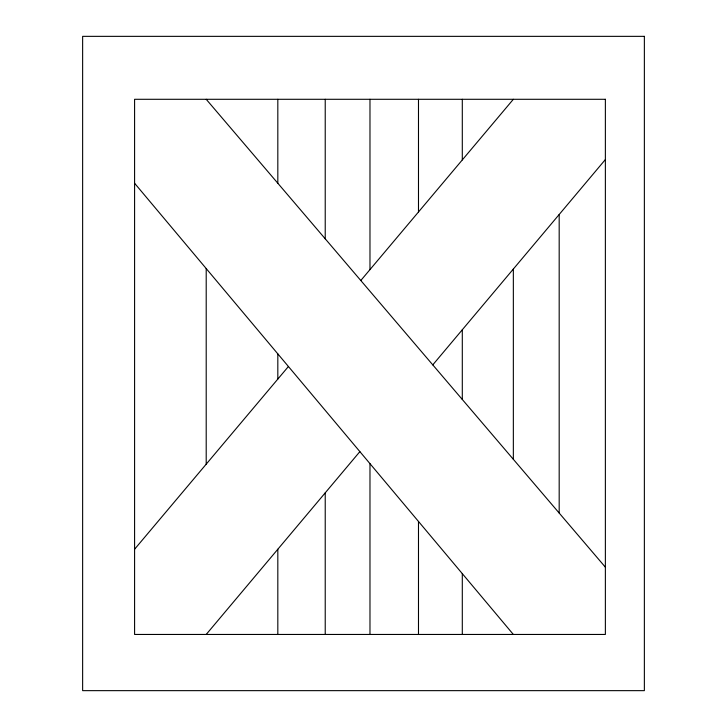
<?xml version="1.0" encoding="UTF-8"?>
<svg xmlns="http://www.w3.org/2000/svg" width="727" height="727" viewBox="0 0 727 727"><rect width="100%" height="100%" fill="white"/><g stroke="black" fill="none" stroke-linecap="round" stroke-linejoin="round"><path stroke-width="1.09" d="M134.586 549.239L288.419 366.499M360.801 280.504L513.344 99.29M206.204 634.453L359.874 451.621M432.783 364.881L605.373 159.549M206.204 99.29L605.373 567.187M134.586 183.24L513.344 634.453M559.181 214.501L559.181 513.044M513.344 269.035L513.344 459.31M462.299 99.29L462.299 159.931M462.299 329.767L462.299 399.477M462.299 573.639L462.299 634.453M418.488 99.29L418.488 211.966M418.488 521.45L418.488 634.453M369.979 99.29L369.979 269.599M369.979 463.662L369.979 634.453M325.223 99.29L325.223 238.801M325.223 492.851L325.223 634.453M277.823 99.29L277.823 183.24M277.823 353.876L277.823 379.076M277.823 549.239L277.823 634.453M206.204 268.563L206.204 464.162M644.367 36.35L82.633 36.35L82.633 690.65L644.367 690.65L644.367 36.35M605.373 99.29L134.586 99.29L134.586 634.453L605.373 634.453L605.373 99.29"/></g></svg>
